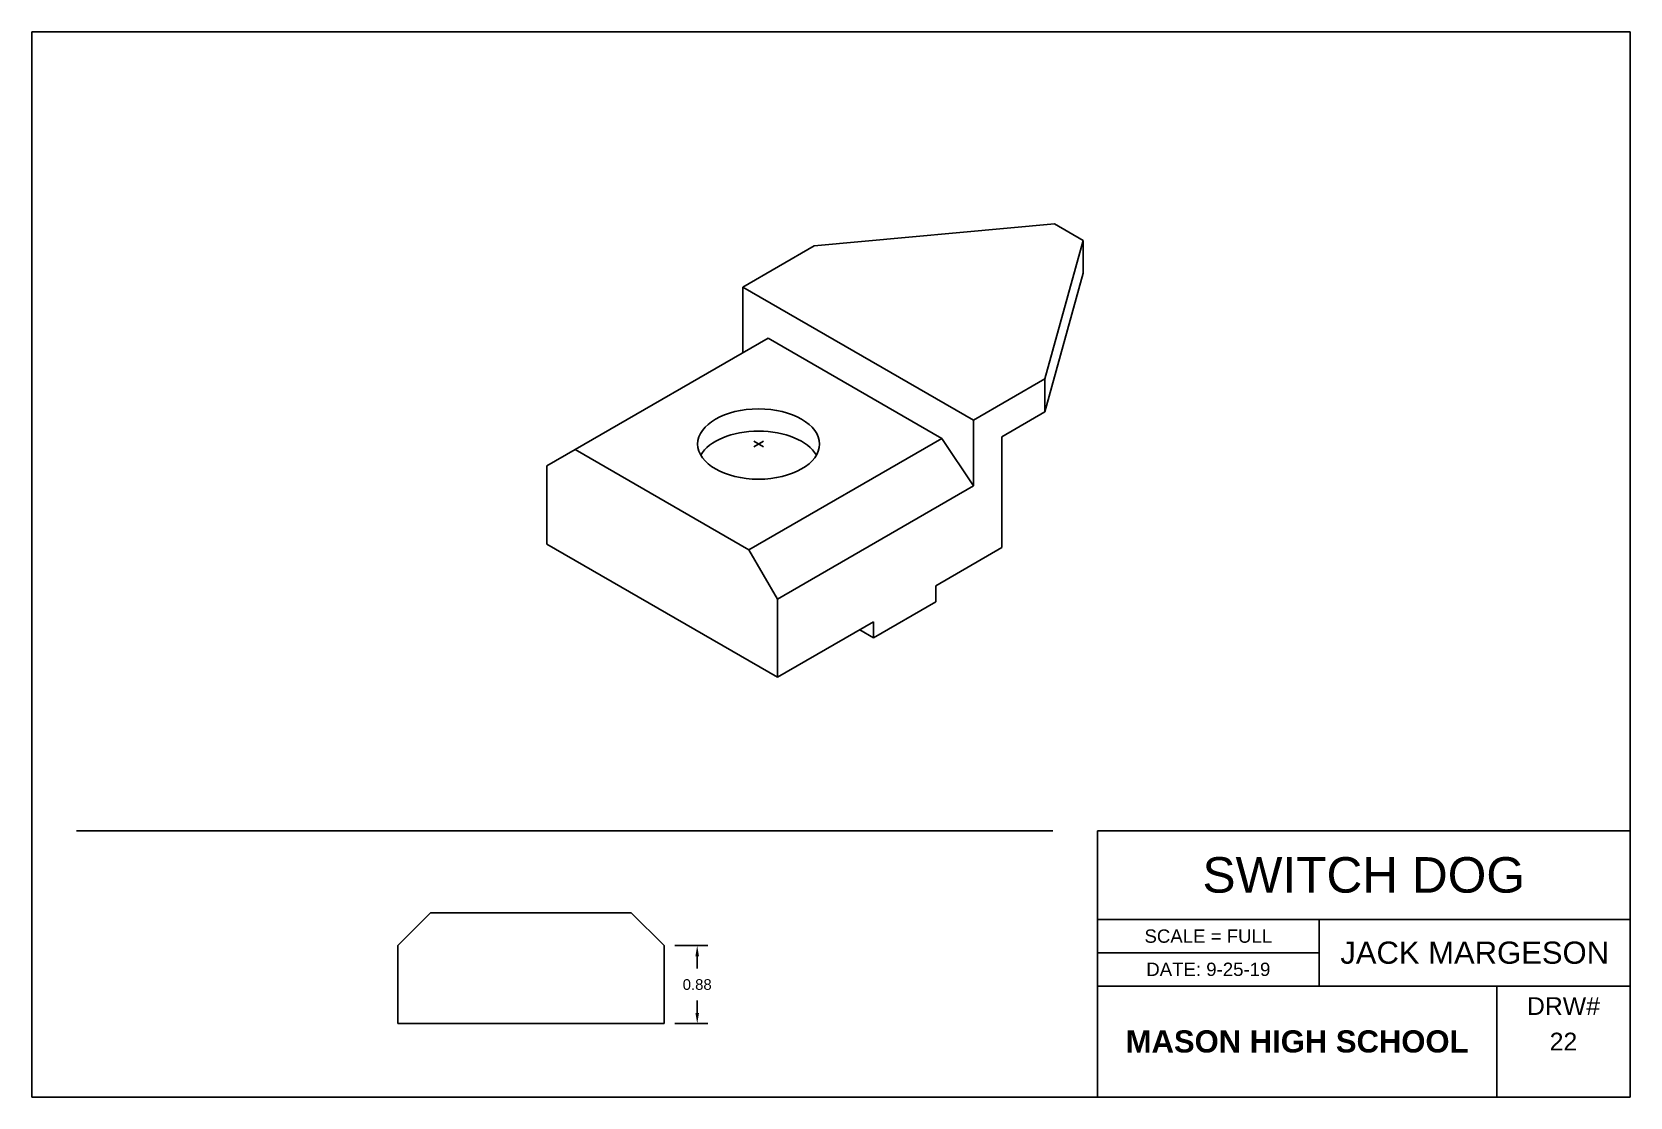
# Model space of a CAD drawing. Header units: inches. Extents: x 0 to 18, y 0 to 12.
import ezdxf

# ---------------------------------------------------------------- set-up
doc = ezdxf.new("R2010")
doc.units = ezdxf.units.IN
doc.header["$MEASUREMENT"] = 0
doc.layers.add('dims', color=3, linetype='Continuous')
doc.styles.get("Standard").update_dxf_attribs({"font": 'arial.ttf'})
doc.dimstyles.get("Standard").update_dxf_attribs({"dimtxt": 0.12, "dimasz": 0.12, "dimexe": 0.12, "dimexo": 0.12, "dimgap": 0.12, "dimtad": 0, "dimtih": 1, "dimtoh": 1, "dimrnd": 0.005, "dimzin": 0, "dimdsep": 46, "dimtxsty": 'Standard', "dimcen": 0.09, "dimadec": 0, "dimazin": 0, "dimtfac": 1, "dimtofl": 0, "dimtmove": 0, "dimatfit": 3, "dimfxl": 1, "dimtolj": 1, "dimtzin": 0, "dimarcsym": 0})

# ---------------------------------------------------------------- blocks, each defined once
blk = doc.blocks.new('*D2')
at = {"color": 0, "lineweight": -2, "transparency": 16777216}
for p, q in [((7.24, 1.707), (7.613, 1.707)), ((7.493, 1.587), (7.493, 1.449)), ((7.493, 0.947), (7.493, 1.086)), ((7.24, 0.827), (7.613, 0.827))]:
    blk.add_line(p, q, dxfattribs=at)
at = {"color": 0, "transparency": 16777216}
for points in [[(7.473, 1.587), (7.513, 1.587), (7.493, 1.707)], [(7.473, 0.947), (7.513, 0.947), (7.493, 0.827)]]:
    blk.add_solid(points, dxfattribs=at)
at = {"layer": 'Defpoints', "color": 0, "transparency": 16777216}
for p in [(7.12, 1.707), (7.12, 0.827), (7.493, 0.827)]:
    blk.add_point(p, dxfattribs=at)
at = {"color": 0, "transparency": 16777216, "insert": (7.493, 1.267), "char_height": 0.12, "attachment_point": 5}
blk.add_mtext('\\A1;0.88', dxfattribs=at)

msp = doc.modelspace()

# ---------------------------------------------------------------- linework, layer by layer
for p, q in [((18, 12), (0, 12)), ((0, 12), (0, 0)), ((18, 12), (0, 12)), ((0, 12), (0, 0)), ((18, 0), (18, 12)), ((18, 0), (18, 12)), ((8.812, 9.59), (11.518, 9.837)), ((11.518, 9.837), (11.839, 9.652)), ((8.007, 9.125), (8.812, 9.59)), ((11.839, 9.652), (11.41, 8.09)), ((11.839, 9.652), (11.839, 9.282)), ((11.839, 9.282), (11.41, 7.72)), ((10.605, 7.625), (8.007, 9.125)), ((8.007, 9.125), (8.007, 8.385)), ((8.293, 8.55), (6.119, 7.295)), ((10.25, 7.42), (8.293, 8.55)), ((11.41, 8.09), (10.605, 7.625)), ((11.41, 7.72), (11.41, 8.09)), ((10.605, 6.885), (10.605, 7.625)), ((10.925, 7.44), (11.41, 7.72)), ((8.076, 6.165), (10.25, 7.42)), ((10.25, 7.42), (10.605, 6.885)), ((10.925, 6.19), (10.925, 7.44)), ((5.798, 7.11), (6.119, 7.295)), ((6.119, 7.295), (8.076, 6.165)), ((5.798, 6.23), (5.798, 7.11)), ((8.396, 5.61), (10.605, 6.885)), ((5.798, 6.23), (8.396, 4.73)), ((8.076, 6.165), (8.396, 5.61)), ((10.18, 5.76), (10.925, 6.19)), ((8.396, 4.73), (8.396, 5.61)), ((10.18, 5.58), (10.18, 5.76)), ((9.479, 5.175), (10.18, 5.58)), ((8.396, 4.73), (9.479, 5.355)), ((9.479, 5.175), (9.323, 5.265)), ((9.479, 5.355), (9.479, 5.175)), ((11.5, 3), (0.5, 3)), ((18, 3), (12, 3)), ((12, 3), (12, 0)), ((12, 3), (12, 2)), ((18, 0), (18, 3)), ((12, 2), (18, 2)), ((14.5, 1.25), (14.5, 2)), ((14.5, 2), (14.5, 1.625)), ((18, 2), (18, 1.25)), ((14.5, 1.625), (12, 1.625)), ((18, 1.25), (12, 1.25)), ((12, 1.25), (14.5, 1.25)), ((16.5, 0), (16.5, 1.25)), ((0, 0), (18, 0)), ((0, 0), (18, 0)), ((18, 0), (16.5, 0)), ((18, 0), (16.5, 0))]:
    msp.add_line(p, q)
at = {"color": 3}
for p, q in [((8.238, 7.388), (8.13, 7.326)), ((8.13, 7.388), (8.238, 7.326)), ((8.184, 7.357), (8.238, 7.388)), ((4.49, 2.077), (4.12, 1.707)), ((4.49, 2.077), (6.75, 2.077)), ((6.75, 2.077), (7.12, 1.707)), ((4.12, 0.827), (4.12, 1.707)), ((7.12, 0.827), (7.12, 1.707)), ((4.12, 0.827), (7.12, 0.827))]:
    msp.add_line(p, q, dxfattribs=at)
msp.add_ellipse((8.184, 7.357), major_axis=(-0.686, 0), ratio=0.57735)
msp.add_ellipse((8.184, 7.107), major_axis=(-0.686, 0), ratio=0.57735, start_param=3.462758, end_param=5.96202)

# ---------------------------------------------------------------- texts
for s, width, insert, char_height, attachment_point in [('SWITCH DOG', 6, (15, 2.5), 0.4, 5), ('SCALE = FULL', 2.5, (13.25, 1.812), 0.15, 5), ('DATE: 9-25-19', 2.5, (13.25, 1.438), 0.15, 5), ('DRW#', 1.5, (17.25, 1.125), 0.2, 2), ('{\\fArial|b1|i0|c0|p34;MASON HIGH SCHOOL}', 4.5, (14.25, 0.625), 0.25, 5), ('22', 1.5, (17.25, 0.625), 0.2, 5)]:
    msp.add_mtext_dynamic_manual_height_columns(s, width=width, gutter_width=1, heights=[0], dxfattribs=dict(insert=insert, char_height=char_height, attachment_point=attachment_point))
at = {"layer": 'dims', "color": 3, "insert": (16.25, 1.625), "char_height": 0.25, "attachment_point": 5}
msp.add_mtext_dynamic_manual_height_columns('{\\C0;JACK MARGESON}', width=3.5, gutter_width=1, heights=[0], dxfattribs=at)

# ---------------------------------------------------------------- dimensions: what is measured, and where the dimension line sits
at = {"color": 3}
dim = msp.add_linear_dim(base=(7.493, 0.827), p1=(7.12, 1.707), p2=(7.12, 0.827), angle=90, dimstyle='Standard', dxfattribs=at)
dim.commit()
dim.dimension.update_dxf_attribs({"geometry": '*D2', "text_midpoint": (7.493, 1.267)})

doc.saveas('drawing.dxf')
